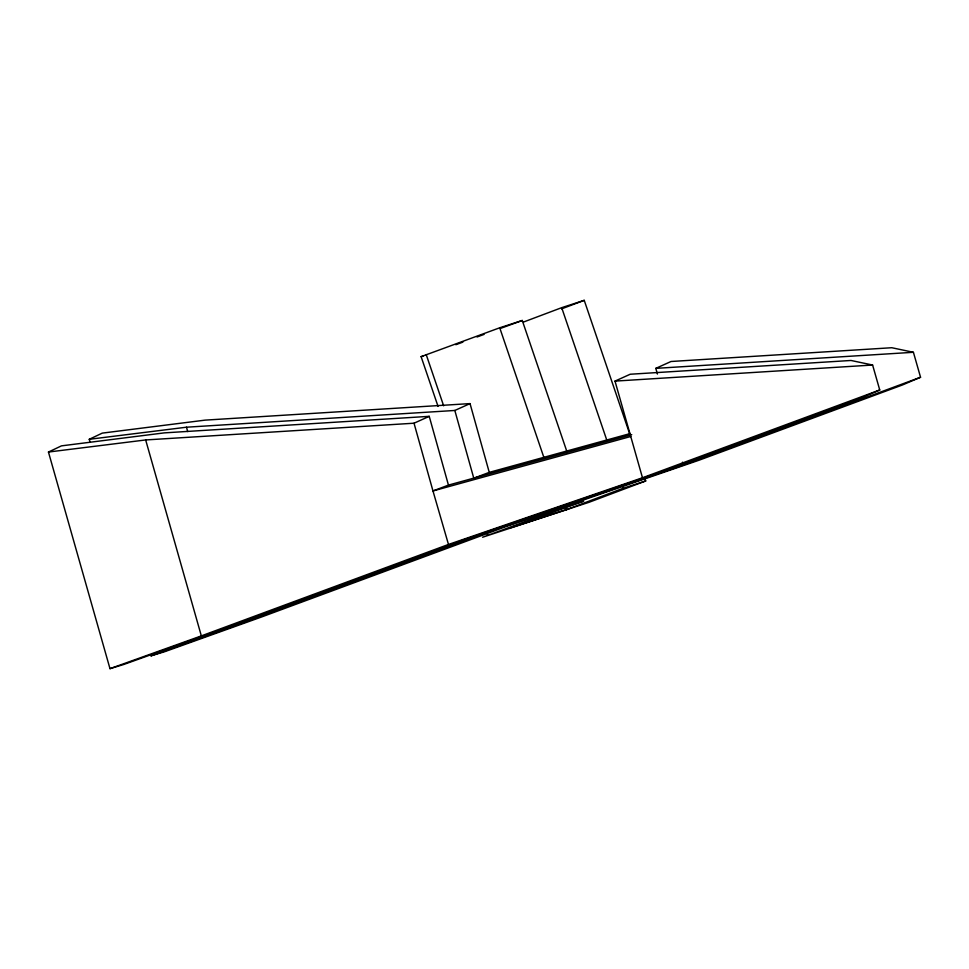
<?xml version="1.0" encoding="UTF-8"?>
<svg xmlns="http://www.w3.org/2000/svg" width="969" height="969" viewBox="0 0 969 969"><rect width="100%" height="100%" fill="white"/><g stroke="black" fill="none" stroke-linecap="round" stroke-linejoin="round"><path stroke-width="1.45" d="M48.45 452.038L61.471 445.861L164.306 432.877L429.231 416.343L448.453 485.106L432.973 490.944L448.477 544.457L201.334 635.894L109.981 668.658L48.45 452.038L145.665 439.95L414.017 423.211L429.231 416.343M89.257 439.296L102.278 433.119L205.113 420.134L470.038 403.601L489.26 472.363L473.78 478.202L454.824 410.468L186.472 427.208L89.257 439.296L90.081 442.203M454.824 410.468L470.038 403.601M448.477 544.457L642.483 477.765L615 381.108L630.213 374.24L850.988 360.468L872.609 365.034L879.743 389.998L861.611 397.714L658.278 472.945L464.284 539.636L220.278 629.898L123.584 664.54L109.981 668.658M657.418 374.046L655.795 368.365L671.02 361.498L891.795 347.726L913.416 352.292L920.55 377.256L902.418 384.984L699.085 460.202L505.079 526.894L261.085 617.168L164.391 651.81L150.789 655.916L242.141 623.152L489.284 531.715L683.29 465.035L920.55 377.256M438.049 406.411L421.103 356.64L499.725 327.788L522.267 320.473L567.289 452.729M645.717 480.951L623.176 488.267L566.562 509.597L510.227 527.899L583.75 501.082L561.208 508.398L482.586 537.238L589.091 502.281L645.717 480.951L644.748 478.105M523.478 322.059L561.693 307.67L584.234 300.342L629.741 434.027M561.584 308.881L584.234 300.342M642.483 477.765L879.743 389.998M455.818 344.71L462.879 342.13M477.027 336.982L484.088 334.402M501.058 328.212L522.267 320.473M489.26 472.363L630.347 433.518M448.453 485.106L631.727 434.645M630.795 436.474L432.973 490.944L414.017 423.211M423.392 356.168L421.103 356.64M655.795 368.365L913.416 352.292M615 381.108L872.609 365.034M561.693 307.67L606.715 439.914M622.207 485.421L623.176 488.267M565.593 506.751L566.562 509.597M499.725 327.788L543.791 457.198M426.215 354.606L443.645 405.805M486.729 532.369L487.698 535.215M682.479 462.189L683.29 465.035M186.472 427.208L187.707 431.568M145.665 439.95L201.334 635.894"/></g></svg>
